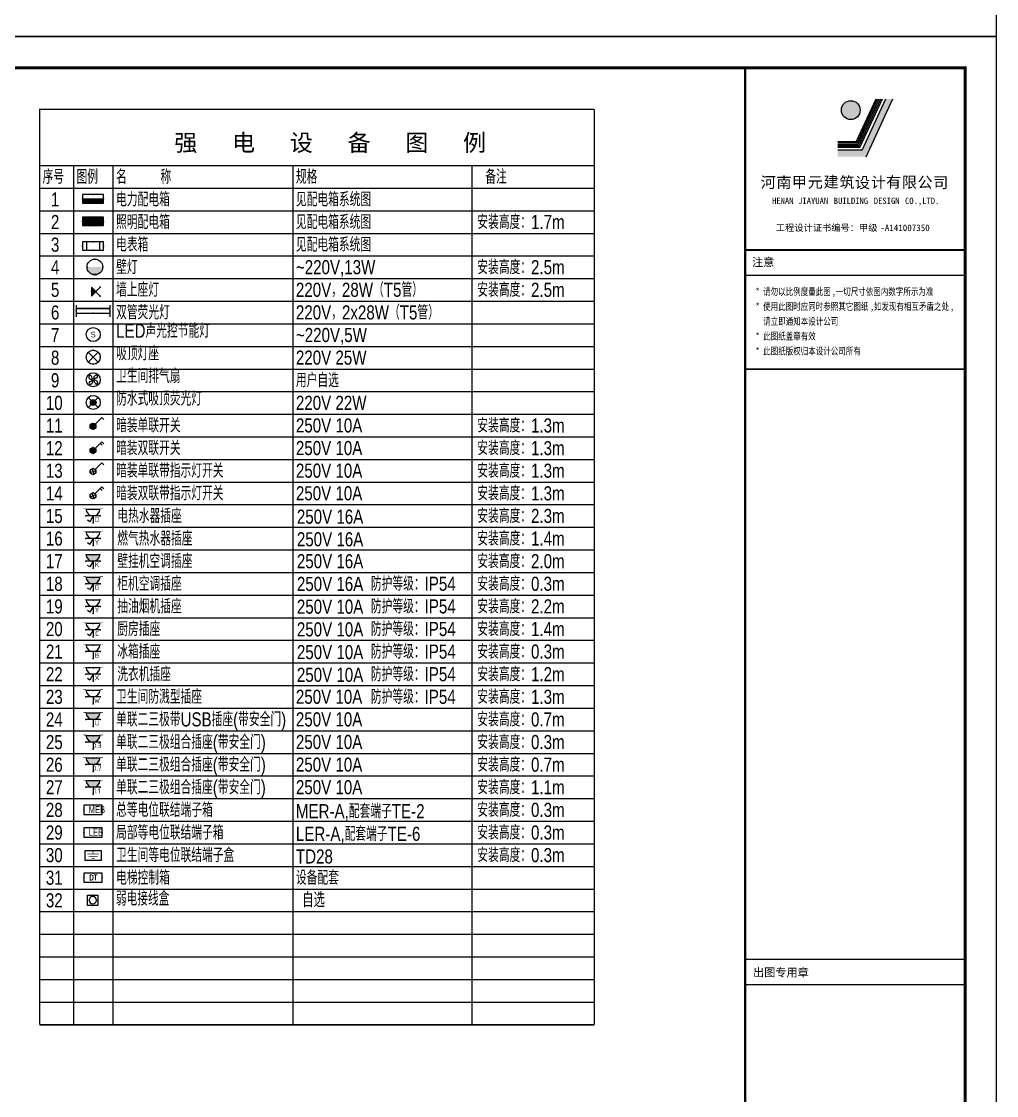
# Model space of a CAD drawing. Extents: x -993182 to -819982, y 169304 to 600104.
# Drawn here: x -940127 to -909082, y 506977 to 541179 of the extents above; entities that cross this region are included whole.
import ezdxf
from ezdxf.enums import TextEntityAlignment as Align

# ---------------------------------------------------------------- set-up
doc = ezdxf.new("R2010")
doc.units = 0
doc.header["$LTSCALE"] = 1000
doc.header["$MEASUREMENT"] = 0
for name, color, linetype in [('EQUIP-动力', 3, 'Continuous'), ('EQUIP-插座', 3, 'Continuous'), ('EQUIP-消防', 3, 'Continuous'), ('EQUIP-照明', 3, 'Continuous'), ('EQUIP-箱柜', 3, 'Continuous'), ('PUB_TITLE', 146, 'Continuous'), ('SIG_TEXT', 7, 'Continuous'), ('TEL_TEXT', 7, 'Continuous')]:
    doc.layers.add(name, color=color, linetype=linetype)
doc.styles.add('300', font='', dxfattribs={"width": 0.75, "height": 300})
doc.styles.add('_TCH_LABEL', font='COMPLEX', dxfattribs={"bigfont": 'GBCBIG'})
doc.styles.add('_TEL_ATTDEF', font='GBENOR', dxfattribs={"width": 0.8, "height": 3, "bigfont": 'GBCBIG'})
doc.styles.add('_TEL_DIM', font='ICED', dxfattribs={"width": 0.8, "height": 3.5, "bigfont": 'BZHZ'})
doc.styles.get("Standard").update_dxf_attribs({"font": 'gbenor.shx', "bigfont": 'gbcbig.shx'})
doc.styles.add('THT', font='simhei.ttf')
doc.styles.add('电-ele', font='ICED.shx', dxfattribs={"width": 0.8, "bigfont": 'BZHZ.shx'})
doc.styles.add('黑体', font='simhei.ttf', dxfattribs={"width": 0.8})
doc.styles.get('300').set_extended_font_data('SimSun')

# ---------------------------------------------------------------- blocks, each defined once
blk = doc.blocks.new('$equip$00001206')
for p, q in [((0.147, 0.356), (0.625, 0.833)), ((0.625, 0.833), (0.766, 0.692)), ((0.512, 0.72), (0.653, 0.579))]:
    blk.add_line(p, q)
blk.add_circle((0, 0.208), 0.208)
for points in [[(-0.18, 0.312), (0.18, 0.312), (-0.208, 0.208), (0.208, 0.208)], [(-0.18, 0.104), (0.18, 0.104), (-0.208, 0.208), (0.208, 0.208)], [(-0.104, 0.389), (0.104, 0.389), (-0.18, 0.312), (0.18, 0.312)], [(-0.104, 0.028), (0.104, 0.028), (-0.18, 0.104), (0.18, 0.104)], [(0, 0.417), (0, 0.417), (-0.104, 0.389), (0.104, 0.389)], [(0, 0), (0, 0), (-0.104, 0.028), (0.104, 0.028)]]:
    blk.add_solid(points)
at = {"layer": 'EQUIP-照明'}
for p in [(-0.208, 0.208), (0, 0.417), (0, 0), (0.208, 0.208)]:
    blk.add_point(p, dxfattribs=at)
at = {"layer": 'EQUIP-照明', "flags": 9}
blk.add_attdef('A', (0, 0), '', height=0.00002, dxfattribs=at)
blk = doc.blocks.new('$equip$00001205')
for p, q in [((0.147, 0.356), (0.625, 0.833)), ((0.625, 0.833), (0.766, 0.692))]:
    blk.add_line(p, q)
blk.add_circle((0, 0.208), 0.208)
for p in [(-0.208, 0.208), (0, 0.417), (0, 0), (0.208, 0.208)]:
    blk.add_point(p)
for points in [[(-0.18, 0.312), (0.18, 0.312), (-0.208, 0.208), (0.208, 0.208)], [(-0.18, 0.104), (0.18, 0.104), (-0.208, 0.208), (0.208, 0.208)], [(-0.104, 0.389), (0.104, 0.389), (-0.18, 0.312), (0.18, 0.312)], [(-0.104, 0.028), (0.104, 0.028), (-0.18, 0.104), (0.18, 0.104)], [(0, 0.417), (0, 0.417), (-0.104, 0.389), (0.104, 0.389)], [(0, 0), (0, 0), (-0.104, 0.028), (0.104, 0.028)]]:
    blk.add_solid(points)
at = {"flags": 9}
blk.add_attdef('A', (0, 0), '', height=0.00002, dxfattribs=at)
blk = doc.blocks.new('$equip$00001160')
for p, q in [((-1.2, 0.417), (-1.2, -0.417)), ((-1.2, 0.167), (1.2, 0.167)), ((1.2, 0.417), (1.2, -0.417)), ((-1.2, -0.167), (1.2, -0.167))]:
    blk.add_line(p, q)
at = {"const_width": 0.1}
for points in [[(-1.2, 0.167), (1.2, 0.167)], [(-1.2, -0.167), (1.2, -0.167)]]:
    blk.add_lwpolyline(points, dxfattribs=at)
at = {"layer": 'EQUIP-照明'}
for p in [(-1.2, 0), (0, 0.167), (1.2, 0), (0, -0.167)]:
    blk.add_point(p, dxfattribs=at)
at = {"layer": 'EQUIP-照明', "flags": 9}
blk.add_attdef('A', (0, 0), '', height=0.00002, dxfattribs=at)
blk = doc.blocks.new('*X61')
at = {"color": 0}
for p, q in [((-250, 33), (-183, 100)), ((-250, 68), (-218, 100)), ((-247, 0), (-147, 100)), ((-212, 0), (-112, 100)), ((-177, 0), (-77, 100)), ((-141, 0), (-41, 100)), ((-106, 0), (-6, 100)), ((-71, 0), (29, 100)), ((-35, 0), (65, 100)), ((0, 0), (100, 100)), ((35, 0), (135, 100)), ((71, 0), (171, 100)), ((106, 0), (206, 100)), ((141, 0), (241, 100)), ((177, 0), (250, 73)), ((212, 0), (250, 38)), ((247, 0), (250, 3))]:
    blk.add_line(p, q, dxfattribs=at)
blk = doc.blocks.new('$equip$00001414')
for p, q in [((0.75, 0.6), (-0.75, 0.6)), ((-0.75, 0.6), (-0.75, 0)), ((-0.75, 0.3), (0.75, 0.3)), ((-0.75, 0), (0.75, 0)), ((0.75, 0), (0.75, 0.6))]:
    blk.add_line(p, q)
at = {"const_width": 0.3}
blk.add_lwpolyline([(-0.75, 0.15), (0.75, 0.15)], dxfattribs=at)
for p in [(-0.75, 0.3), (0, 0.6), (0, 0), (0.75, 0.3)]:
    blk.add_point(p)
at = {"xscale": 0.00300000000061118, "yscale": 0.00300000000061118, "zscale": 0.00300000000061118}
blk.add_blockref('*X61', (0, 0), dxfattribs=at)
at = {"style": '_TCH_LABEL', "flags": 9}
blk.add_attdef('A', (0, 0), '', height=0.00002, dxfattribs=at)
blk = doc.blocks.new('*X46')
at = {"color": 0}
for p, q in [((-250, 33), (-83, 200)), ((-250, 68), (-118, 200)), ((-250, 104), (-154, 200)), ((-250, 139), (-189, 200)), ((-250, 174), (-224, 200)), ((-247, 0), (-47, 200)), ((-212, 0), (-12, 200)), ((-177, 0), (23, 200)), ((-141, 0), (59, 200)), ((-106, 0), (94, 200)), ((-71, 0), (129, 200)), ((-35, 0), (165, 200)), ((0, 0), (200, 200)), ((35, 0), (235, 200)), ((71, 0), (250, 179)), ((106, 0), (250, 144)), ((141, 0), (250, 109)), ((177, 0), (250, 73)), ((212, 0), (250, 38)), ((247, 0), (250, 3))]:
    blk.add_line(p, q, dxfattribs=at)
blk = doc.blocks.new('$equip$00001421')
for p, q in [((0.75, 0.6), (-0.75, 0.6)), ((-0.75, 0.6), (-0.75, 0)), ((-0.75, 0), (0.75, 0)), ((0.75, 0), (0.75, 0.6))]:
    blk.add_line(p, q)
at = {"const_width": 0.6}
blk.add_lwpolyline([(-0.75, 0.3), (0.75, 0.3)], dxfattribs=at)
for p in [(-0.75, 0.3), (0, 0.6), (0, 0), (0.75, 0.3)]:
    blk.add_point(p)
at = {"xscale": 0.00300000000061118, "yscale": 0.00300000000061118, "zscale": 0.00300000000061118}
blk.add_blockref('*X46', (0, 0), dxfattribs=at)
at = {"style": '_TCH_LABEL', "flags": 9}
blk.add_attdef('A', (0, 0), '', height=0.00002, dxfattribs=at)
blk = doc.blocks.new('$equip$00001652')
for p, q in [((0.65, 0), (-0.65, 0)), ((-0.65, 0), (-0.65, -0.65)), ((0.65, -0.65), (0.65, 0)), ((-0.65, -0.65), (0.65, -0.65))]:
    blk.add_line(p, q)
for p in [(0, 0), (-0.65, -0.325), (0, -0.65), (0.65, -0.325)]:
    blk.add_point(p)
at = {"flags": 9}
blk.add_attdef('A', (0, 0), '', height=0.00002, dxfattribs=at)
blk.add_attdef('B', text='', height=0.4, dxfattribs=at).set_placement((1.034, -0.35), align=Align.MIDDLE_CENTER)
blk = doc.blocks.new('$equip_U$00000400(hp-HP)')
for p, q in [((-0.556, -0.716), (-0.556, 0)), ((-0.556, 0), (0.556, 0)), ((0.556, 0), (0.556, -0.716)), ((0.556, -0.716), (-0.556, -0.716))]:
    blk.add_line(p, q)
at = {"const_width": 0.0444}
for points in [[(0, 0), (0, -0.241)], [(-0.417, -0.241), (0.417, -0.241)], [(-0.313, -0.405), (0.312, -0.405)], [(-0.104, -0.569), (0.104, -0.569)]]:
    blk.add_lwpolyline(points, dxfattribs=at)
at = {"color": 7, "style": '_TEL_DIM', "flags": 1}
blk.add_attdef('A', text='', height=0.0000222, dxfattribs=at).set_placement((0, 0), align=Align.MIDDLE_CENTER)
blk = doc.blocks.new('$equip_U$00000457(hp-HP)')
at = {"linetype": 'ByBlock'}
for p, q in [((-0.65, 0), (-0.65, -0.65)), ((0.65, 0), (-0.65, 0)), ((0.65, -0.65), (0.65, 0)), ((-0.65, -0.65), (0.65, -0.65))]:
    blk.add_line(p, q, dxfattribs=at)
for p in [(0, 0), (-0.65, -0.325), (0, -0.65), (0.65, -0.325)]:
    blk.add_point(p)
at = {"flags": 1}
blk.add_attdef('A', text='', height=0.00002, dxfattribs=at).set_placement((0, 0), align=Align.MIDDLE_CENTER)
at = {"color": 7, "style": '_TCH_LABEL'}
blk.add_attdef('$TEXT$', text='', height=0.36, dxfattribs=at).set_placement((0.006, -0.307), align=Align.MIDDLE_CENTER)
at = {"width": 0.8, "flags": 9}
blk.add_attdef('B', text='', height=0.3, dxfattribs=at).set_placement((0.821, -0.5), align=Align.MIDDLE_LEFT)
blk = doc.blocks.new('$equip$00001838')
blk.add_circle((0, 0), 0.5)
at = {"color": 7, "style": '_TEL_DIM'}
blk.add_attdef('$TEXT$', text='', height=0.4, dxfattribs=at).set_placement((0, 0), align=Align.MIDDLE_CENTER)
at = {"color": 7, "style": '_TEL_DIM', "flags": 1}
blk.add_attdef('A', text='', height=0.00002, dxfattribs=at).set_placement((0, 0), align=Align.MIDDLE_CENTER)
blk = doc.blocks.new('$equip_U$00000524(hp-HP)')
for radius in [0.5, 0.0724]:
    blk.add_circle((0, 0), radius)
for centre, radius, start, end in [((-0.17, 0.193), 0.15, 141.26228, 200.35033), ((-0.094, 0.288), 0.261, 214.18501, 275.94848), ((-0.228, 0.207), 0.0986, 15.50384, 126.30407), ((0.157, 0.296), 0.297, 192.18291, 230.83023), ((0.288, 0.094), 0.261, 124.18501, 185.94848), ((0.296, -0.157), 0.297, 102.18291, 140.83023), ((0.193, 0.17), 0.15, 51.26228, 110.35033), ((0.207, 0.228), 0.0986, 285.50384, 36.30407), ((-0.207, -0.228), 0.0986, 105.50384, 216.30407), ((-0.193, -0.17), 0.15, 231.26228, 290.35033), ((-0.296, 0.157), 0.297, 282.18291, 320.83023), ((-0.288, -0.094), 0.261, 304.18501, 5.94848), ((-0.157, -0.296), 0.297, 12.18291, 50.83023), ((0.094, -0.288), 0.261, 34.18501, 95.94848), ((0.228, -0.207), 0.0986, 195.50384, 306.30407), ((0.17, -0.193), 0.15, 321.26228, 20.35033)]:
    blk.add_arc(centre, radius, start, end)
at = {"flags": 9}
blk.add_attdef('A', (0, 0), '', height=0.00002, dxfattribs=at)
blk = doc.blocks.new('$equip$00002539')
for p, q in [((-0.354, 0.354), (0.354, -0.354)), ((0.354, 0.354), (-0.354, -0.354))]:
    blk.add_line(p, q)
at = {"const_width": 0.04}
blk.add_lwpolyline([(-0.5, 0, 1), (0.5, 0, 1), (-0.5, 0, 0.911406)], format="xyb", dxfattribs=at)
blk.add_circle((0, 0), 0.5)
for p in [(-0.5, 0), (0, 0.5), (0.5, 0), (0, -0.5)]:
    blk.add_point(p)
at = {"color": 7, "style": '_TEL_DIM', "flags": 1}
blk.add_attdef('A', text='', height=0.00002, dxfattribs=at).set_placement((0, 0), align=Align.MIDDLE_CENTER)
blk = doc.blocks.new('$equip$00001428')
for p, q in [((0.75, 0.6), (-0.75, 0.6)), ((-0.75, 0.6), (-0.75, 0)), ((-0.75, 0), (0.75, 0)), ((-0.469, 0.6), (-0.469, 0)), ((0.469, 0.6), (0.469, 0)), ((0.75, 0), (0.75, 0.6))]:
    blk.add_line(p, q)
for p in [(-0.75, 0.3), (0, 0.6), (0, 0), (0.75, 0.3)]:
    blk.add_point(p)
at = {"style": '_TCH_LABEL', "flags": 9}
blk.add_attdef('A', (0, 0), '', height=0.00002, dxfattribs=at)
blk = doc.blocks.new('$equip$00002870')
for p, q in [((0.147, 0.356), (0.625, 0.833)), ((0.625, 0.833), (0.766, 0.692)), ((-0.194, 0.132), (0.194, 0.285)), ((-0.076, 0.402), (0.076, 0.014))]:
    blk.add_line(p, q)
blk.add_circle((0, 0.208), 0.208)
for p in [(-0.208, 0.208), (0, 0.417), (0, 0), (0.208, 0.208)]:
    blk.add_point(p)
at = {"flags": 9}
blk.add_attdef('A', (0, 0), '', height=0.00002, dxfattribs=at)
blk = doc.blocks.new('$equip$00002871')
for p, q in [((0.147, 0.356), (0.625, 0.833)), ((0.625, 0.833), (0.766, 0.692)), ((-0.194, 0.132), (0.194, 0.285)), ((-0.076, 0.402), (0.076, 0.014)), ((0.512, 0.72), (0.653, 0.579))]:
    blk.add_line(p, q)
blk.add_circle((0, 0.208), 0.208)
for p in [(-0.208, 0.208), (0, 0.417), (0, 0), (0.208, 0.208)]:
    blk.add_point(p)
at = {"flags": 9}
blk.add_attdef('A', (0, 0), '', height=0.00002, dxfattribs=at)
blk = doc.blocks.new('$equip$00002829')
at = {"const_width": 0.04}
blk.add_lwpolyline([(0.5, -0.005, -1.005334), (-0.5, 0, -0.989417), (0.5, 0, 0.846101)], format="xyb", dxfattribs=at)
blk.add_circle((0, 0), 0.5)
for p in [(0, 0.495), (0.5, 0), (-0.5, -0.005), (0, -0.505)]:
    blk.add_point(p)
for points in [[(0.433, -0.25), (-0.433, -0.25), (0.5, 0), (-0.5, 0)], [(0.25, -0.433), (-0.25, -0.433), (0.433, -0.25), (-0.433, -0.25)], [(0, -0.5), (0, -0.5), (0.25, -0.433), (-0.25, -0.433)]]:
    blk.add_solid(points)
at = {"color": 7, "style": '_TEL_DIM', "flags": 1}
for tag in ['A', 'REMARK']:
    blk.add_attdef(tag, text='', height=0.00002, dxfattribs=at).set_placement((0, 0), align=Align.MIDDLE_CENTER)
blk = doc.blocks.new('$equip$00001154')
for p, q in [((0, 0.283), (0, -0.283)), ((0, 0.283), (0.566, -0.283)), ((0.566, 0.283), (0, -0.283))]:
    blk.add_line(p, q)
for p in [(0, 0.004), (0.283, 0), (0.566, 0.283), (0.566, -0.283)]:
    blk.add_point(p)
blk.add_solid([(0, -0.283), (0.283, 0), (0, 0.283)])
at = {"layer": 'TEL_TEXT', "style": '_TEL_DIM', "flags": 1}
blk.add_attdef('A', text='', height=0.00002, dxfattribs=at).set_placement((0, 0), align=Align.MIDDLE_CENTER)
blk = doc.blocks.new('$equip$00001149')
for p, q in [((-0.354, 0.354), (0.354, -0.354)), ((0.354, 0.354), (-0.354, -0.354))]:
    blk.add_line(p, q)
for radius in [0.5, 0.2]:
    blk.add_circle((0, 0), radius)
for points in [[(-0.173, 0.1), (0.173, 0.1), (-0.2, 0), (0.2, 0)], [(-0.173, -0.1), (0.173, -0.1), (-0.2, 0), (0.2, 0)], [(-0.1, 0.173), (0.1, 0.173), (-0.173, 0.1), (0.173, 0.1)], [(0, 0.2), (0, 0.2), (-0.1, 0.173), (0.1, 0.173)], [(-0.1, -0.173), (0.1, -0.173), (-0.173, -0.1), (0.173, -0.1)], [(0, -0.2), (0, -0.2), (-0.1, -0.173), (0.1, -0.173)]]:
    blk.add_solid(points)
at = {"flags": 9}
blk.add_attdef('A', (0, 0), '', height=0.00002, dxfattribs=at)
blk = doc.blocks.new('$equip$00001358')
for p, q in [((-0.83, 0.83), (-0.83, -0.83)), ((0.83, 0.83), (-0.83, 0.83)), ((0.83, -0.83), (0.83, 0.83)), ((-0.83, -0.83), (0.83, -0.83))]:
    blk.add_line(p, q)
at = {"const_width": 0.02}
blk.add_lwpolyline([(-0.08, 0, 1), (0.08, 0, 1)], format="xyb", close=True, dxfattribs=at)
blk.add_circle((0, 0), 0.583)
for p in [(-0.83, 0), (0, 0.83), (0.83, 0), (0, -0.83)]:
    blk.add_point(p)
at = {"flags": 9}
blk.add_attdef('A', (0, 0), '', height=0.00002, dxfattribs=at)
blk = doc.blocks.new('$equip$00003146')
for p, q in [((0.497, 0.95), (-0.498, 0.95)), ((0.5, 0.5), (-0.5, 0.5)), ((-0.23, 0.084), (-0.397, 0.193)), ((0, 0.5), (-0.23, 0.084)), ((0, 0.5), (0, 0))]:
    blk.add_line(p, q)
at = {"const_width": 0.04}
for points in [[(-0.5, 1), (-0.7, 1)], [(0.5, 1), (0.7, 1)]]:
    blk.add_lwpolyline(points, dxfattribs=at)
blk.add_arc((0, 1), 0.5, 180, 0)
for p in [(0, 0.95), (-0.5, 0.5), (0, 0), (0.5, 0.5)]:
    blk.add_point(p)
at = {"color": 7, "style": '_TCH_LABEL'}
blk.add_attdef('$TEXT$', text='', height=0.36, dxfattribs=at).set_placement((0.284, 0.247), align=Align.MIDDLE_CENTER)
at = {"color": 7, "style": '_TCH_LABEL', "flags": 1}
blk.add_attdef('A', text='', height=0.000025, dxfattribs=at).set_placement((0, 0), align=Align.MIDDLE_CENTER)
blk = doc.blocks.new('$equip$00003134')
h = blk.add_hatch(color=256)
h.dxf.hatch_style = 1
h.paths.add_polyline_path([(-0.498, 0.95, 0.904534), (0.497, 0.95)])
for p, q in [((0.497, 0.95), (-0.498, 0.95)), ((0.5, 0.5), (-0.5, 0.5)), ((0, 0.5), (0, 0))]:
    blk.add_line(p, q)
at = {"const_width": 0.04}
for points in [[(-0.5, 1), (-0.7, 1)], [(0.5, 1), (0.7, 1)]]:
    blk.add_lwpolyline(points, dxfattribs=at)
blk.add_arc((0, 1), 0.5, 180, 0)
for p in [(0, 0.95), (-0.5, 0.5), (0, 0), (0.5, 0.5)]:
    blk.add_point(p)
at = {"color": 7, "style": '_TCH_LABEL'}
blk.add_attdef('$TEXT$', text='', height=0.36, dxfattribs=at).set_placement((0.284, 0.247), align=Align.MIDDLE_CENTER)
at = {"color": 7, "style": '_TCH_LABEL', "flags": 1}
blk.add_attdef('A', text='', height=0.000025, dxfattribs=at).set_placement((0, 0), align=Align.MIDDLE_CENTER)
blk = doc.blocks.new('A$C61A6557E')
at = {"layer": 'PUB_TITLE'}
blk.add_hatch(color=256, dxfattribs=at).paths.add_polyline_path([(4727, 56407), (4502, 56407), (3742, 54772), (2969, 54772), (2969, 54568), (3872, 54568)])
h = blk.add_hatch(color=256, dxfattribs=at)
edge = h.paths.add_edge_path()
edge.add_ellipse((3384, 56052), major_axis=(-212, 212), ratio=1, start_angle=0, end_angle=360)
for p, q in [((3554, 55043), (4189, 56407)), ((3583, 54997), (4239, 56407)), ((3612, 54951), (4290, 56407)), ((3641, 54905), (4341, 56407)), ((3671, 54859), (4391, 56407)), ((3742, 54772), (4502, 56407)), ((3872, 54568), (4727, 56407)), ((3554, 55043), (2969, 55043)), ((3583, 54997), (2969, 54997)), ((3612, 54951), (2969, 54951)), ((3641, 54905), (2969, 54905)), ((3671, 54859), (2969, 54859)), ((3742, 54772), (2969, 54772)), ((41, 51600), (7025, 51600)), ((7052, 51600), (41, 51600)), ((41, 51600), (7052, 51600)), ((57, 51600), (7068, 51600)), ((41, 50800), (7052, 50800)), ((41, 50800), (7052, 50800)), ((25, 47800), (7025, 47800)), ((7025, 29000), (14, 29000)), ((7025, 28200), (14, 28200))]:
    blk.add_line(p, q, dxfattribs=at)
at = {"layer": 'PUB_TITLE', "const_width": 75}
blk.add_lwpolyline([(25, 0), (7025, 0), (7025, 57400), (25, 57400)], close=True, dxfattribs=at)
at = {"layer": 'PUB_TITLE'}
for points, const_width in [([(25, 0), (25, 57400)], 75), ([(25, 57400), (25, 50733)], 60), ([(25, 0), (25, 57400)], 40), ([(7052, 51600), (41, 51600)], 60), ([(25, 50733), (25, 0)], 60), ([(41, 47800), (7052, 47800)], 56.5), ([(41, 47800), (7052, 47800)], 56.5)]:
    blk.add_lwpolyline(points, dxfattribs=dict(at, const_width=const_width))
blk.add_lwpolyline([(25, 57400), (7025, 57400), (7025, 51600), (25, 51600)], close=True, dxfattribs=at)
blk.add_ellipse((3384, 56052), major_axis=(-212, 212), ratio=1, start_param=3.926991, end_param=10.210176, dxfattribs=at)
at = {"layer": 'PUB_TITLE', "style": 'THT'}
for s, height, p in [('河', 352, (515, 53577)), ('南', 352, (1017, 53574)), ('甲', 352, (1511, 53582)), ('元', 352, (2014, 53580)), ('建', 352, (2518, 53590)), ('筑', 352, (3026, 53580)), ('设', 352, (3515, 53570)), ('计', 352, (4024, 53575)), ('有', 352, (4511, 53585)), ('限', 352, (5012, 53581)), ('公', 352, (5509, 53576)), ('司', 352, (6006, 53569)), ('HENAN', 201.1, (878, 53062)), ('JIAYUAN', 201.1, (1708, 53062)), ('BUILDING', 201.1, (2842, 53062)), ('DESIGN', 201.1, (4118, 53062)), ('CO.,LTD.', 201.1, (5111, 53062)), ('工程设计证书编号：甲级', 210.3, (998, 52199)), ('-A141007350', 210.3, (4325, 52199)), ('注意', 260, (241, 51078))]:
    blk.add_text(s, height=height, dxfattribs=at).set_placement(p)
at = {"layer": 'PUB_TITLE', "style": '300', "width": 0.75}
for s, height, p in [('*', 228, (352, 50158)), ('请勿以比例度量此图', 227.8, (595, 50158)), ('一切尺寸依图内数字所示为准', 227.85, (2904, 50158)), ('使用此图时应同时参照其它图纸', 227.85, (595, 49685)), (',', 228, (2782, 50158)), ('如发现有相互矛盾之处', 227.8, (4119, 49685)), ('*', 228, (352, 49685)), (',', 228, (3998, 49685)), (',', 228, (6549, 49685)), ('请立即通知本设计公司', 227.8, (595, 49212)), ('*', 228, (352, 48739)), ('此图纸盖章有效', 227.8, (595, 48739)), ('*', 228, (352, 48266)), ('此图纸版权归本设计公司所有', 227.85, (595, 48266))]:
    blk.add_text(s, height=height, dxfattribs=at).set_placement(p)
at = {"layer": 'PUB_TITLE', "style": 'THT'}
blk.add_text('出图专用章', height=260, dxfattribs=at).set_placement((1160, 28600), align=Align.MIDDLE)
blk = doc.blocks.new('$equip$00003157')
h = blk.add_hatch(color=256)
h.dxf.hatch_style = 1
h.paths.add_polyline_path([(-0.498, 0.95, 0.904534), (0.497, 0.95)])
for p, q in [((0.497, 0.95), (-0.498, 0.95)), ((0.5, 0.5), (-0.5, 0.5)), ((-0.23, 0.084), (-0.397, 0.193)), ((0, 0.5), (-0.23, 0.084)), ((0, 0.5), (0, 0))]:
    blk.add_line(p, q)
at = {"const_width": 0.04}
for points in [[(-0.5, 1), (-0.7, 1)], [(0.5, 1), (0.7, 1)]]:
    blk.add_lwpolyline(points, dxfattribs=at)
blk.add_arc((0, 1), 0.5, 180, 0)
for p in [(0, 0.95), (-0.5, 0.5), (0, 0), (0.5, 0.5)]:
    blk.add_point(p)
at = {"color": 7, "style": '_TCH_LABEL'}
blk.add_attdef('$TEXT$', text='', height=0.36, dxfattribs=at).set_placement((0.284, 0.247), align=Align.MIDDLE_CENTER)
at = {"color": 7, "style": '_TCH_LABEL', "flags": 1}
blk.add_attdef('A', text='', height=0.000025, dxfattribs=at).set_placement((0, 0), align=Align.MIDDLE_CENTER)
blk = doc.blocks.new('$equip$00003156')
h = blk.add_hatch(color=256)
h.dxf.hatch_style = 1
h.paths.add_polyline_path([(-0.498, 0.95, 0.904534), (0.497, 0.95)])
for p, q in [((0.497, 0.95), (-0.498, 0.95)), ((0.5, 0.5), (-0.5, 0.5)), ((-0.23, 0.084), (-0.397, 0.193)), ((0, 0.5), (-0.23, 0.084)), ((0, 0.5), (0, 0))]:
    blk.add_line(p, q)
blk.add_arc((0, 1), 0.5, 180, 0)
for p in [(0, 0.95), (-0.5, 0.5), (0, 0), (0.5, 0.5)]:
    blk.add_point(p)
at = {"color": 7, "style": '_TCH_LABEL'}
blk.add_attdef('$TEXT$', text='', height=0.36, dxfattribs=at).set_placement((0.284, 0.247), align=Align.MIDDLE_CENTER)
at = {"color": 7, "style": '_TCH_LABEL', "flags": 1}
blk.add_attdef('A', text='', height=0.000025, dxfattribs=at).set_placement((0, 0), align=Align.MIDDLE_CENTER)
blk = doc.blocks.new('$equip$00003145')
for p, q in [((0.497, 0.95), (-0.498, 0.95)), ((0.5, 0.5), (-0.5, 0.5)), ((-0.23, 0.084), (-0.397, 0.193)), ((0, 0.5), (-0.23, 0.084)), ((0, 0.5), (0, 0))]:
    blk.add_line(p, q)
blk.add_arc((0, 1), 0.5, 180, 0)
for p in [(0, 0.95), (-0.5, 0.5), (0, 0), (0.5, 0.5)]:
    blk.add_point(p)
at = {"color": 7, "style": '_TCH_LABEL'}
blk.add_attdef('$TEXT$', text='', height=0.36, dxfattribs=at).set_placement((0.284, 0.247), align=Align.MIDDLE_CENTER)
at = {"color": 7, "style": '_TCH_LABEL', "flags": 1}
blk.add_attdef('A', text='', height=0.000025, dxfattribs=at).set_placement((0, 0), align=Align.MIDDLE_CENTER)
blk = doc.blocks.new('$equip$00003142')
for p, q in [((0.497, 0.95), (-0.498, 0.95)), ((0.5, 0.5), (-0.5, 0.5)), ((0, 0.5), (0, 0))]:
    blk.add_line(p, q)
at = {"const_width": 0.04}
for points in [[(-0.5, 1), (-0.7, 1)], [(0.5, 1), (0.7, 1)]]:
    blk.add_lwpolyline(points, dxfattribs=at)
blk.add_arc((0, 1), 0.5, 180, 0)
for p in [(0, 0.95), (-0.5, 0.5), (0, 0), (0.5, 0.5)]:
    blk.add_point(p)
at = {"color": 7, "style": '_TCH_LABEL'}
blk.add_attdef('$TEXT$', text='', height=0.36, dxfattribs=at).set_placement((0.284, 0.247), align=Align.MIDDLE_CENTER)
at = {"color": 7, "style": '_TCH_LABEL', "flags": 1}
blk.add_attdef('A', text='', height=0.000025, dxfattribs=at).set_placement((0, 0), align=Align.MIDDLE_CENTER)
blk = doc.blocks.new('$equip$00003163')
for p, q in [((0.497, 0.95), (-0.498, 0.95)), ((0.5, 0.5), (-0.5, 0.5)), ((-0.23, 0.084), (-0.397, 0.193)), ((0, 0.5), (-0.23, 0.084)), ((0, 0.5), (0, 0))]:
    blk.add_line(p, q)
at = {"const_width": 0.04}
for points in [[(-0.5, 1), (-0.7, 1)], [(0.5, 1), (0.7, 1)]]:
    blk.add_lwpolyline(points, dxfattribs=at)
blk.add_arc((0, 1), 0.5, 180, 0)
for p in [(0, 0.95), (-0.5, 0.5), (0, 0), (0.5, 0.5)]:
    blk.add_point(p)
at = {"color": 7, "style": '_TCH_LABEL'}
blk.add_attdef('$TEXT$', text='', height=0.36, dxfattribs=at).set_placement((0.284, 0.247), align=Align.MIDDLE_CENTER)
at = {"color": 7, "style": '_TCH_LABEL', "flags": 1}
blk.add_attdef('A', text='', height=0.000025, dxfattribs=at).set_placement((0, 0), align=Align.MIDDLE_CENTER)
blk = doc.blocks.new('$equip$00003162')
for p, q in [((0.497, 0.95), (-0.498, 0.95)), ((0.5, 0.5), (-0.5, 0.5)), ((0, 0.5), (0, 0))]:
    blk.add_line(p, q)
at = {"const_width": 0.04}
for points in [[(-0.5, 1), (-0.7, 1)], [(0.5, 1), (0.7, 1)]]:
    blk.add_lwpolyline(points, dxfattribs=at)
blk.add_arc((0, 1), 0.5, 180, 0)
for p in [(0, 0.95), (-0.5, 0.5), (0, 0), (0.5, 0.5)]:
    blk.add_point(p)
at = {"color": 7, "style": '_TCH_LABEL'}
blk.add_attdef('$TEXT$', text='', height=0.36, dxfattribs=at).set_placement((0.284, 0.247), align=Align.MIDDLE_CENTER)
at = {"color": 7, "style": '_TCH_LABEL', "flags": 1}
blk.add_attdef('A', text='', height=0.000025, dxfattribs=at).set_placement((0, 0), align=Align.MIDDLE_CENTER)

msp = doc.modelspace()

# ---------------------------------------------------------------- linework, layer by layer
at = {"const_width": 44.8}
for points in [[(-939544, 509232), (-939544, 538383), (-921890, 538383)], [(-921890, 509232), (-921890, 538383)], [(-939544, 509232), (-921890, 509232)]]:
    msp.add_lwpolyline(points, dxfattribs=at)
at = {"layer": 'PUB_TITLE'}
for points in [[(-909082, 540704), (-909082, 600104), (-993182, 600104), (-993182, 540704)], [(-909082, 481304), (-909082, 540704), (-993182, 540704), (-993182, 481304)]]:
    msp.add_lwpolyline(points, close=True, dxfattribs=at)
at = {"layer": 'PUB_TITLE', "const_width": 100}
msp.add_lwpolyline([(-910082, 482304), (-910082, 539704), (-990682, 539704), (-990682, 482304)], close=True, dxfattribs=at)
at = {"layer": 'TEL_TEXT', "color": 7}
for p, q in [((-939544, 536592), (-921890, 536592)), ((-939544, 525072), (-939544, 536592)), ((-939544, 527952), (-921890, 527952)), ((-939544, 517872), (-921890, 517872))]:
    msp.add_line(p, q, dxfattribs=at)
for points in [[(-939544, 536592), (-921890, 536592)], [(-938464, 509232), (-938464, 536592)], [(-937204, 509232), (-937204, 536592)], [(-931479, 509232), (-931479, 536592)], [(-925779, 509232), (-925779, 536592)], [(-939544, 535872), (-921890, 535872)], [(-939544, 535152), (-921890, 535152)], [(-939544, 534432), (-921890, 534432)], [(-939544, 533712), (-921890, 533712)], [(-939544, 532992), (-921890, 532992)], [(-939544, 532272), (-921890, 532272)], [(-939544, 531552), (-921890, 531552)], [(-939544, 530832), (-921890, 530832)], [(-939544, 530112), (-921890, 530112)], [(-939544, 529392), (-921890, 529392)], [(-939544, 528672), (-921890, 528672)], [(-939544, 527952), (-921890, 527952)], [(-939544, 527232), (-921890, 527232)], [(-939544, 526512), (-921890, 526512)], [(-939544, 525792), (-921890, 525792)], [(-939544, 525072), (-921890, 525072)], [(-939544, 524352), (-921890, 524352)], [(-939544, 523632), (-921890, 523632)], [(-939544, 522912), (-921890, 522912)], [(-939544, 522912), (-921890, 522912)], [(-939544, 522192), (-921890, 522192)], [(-939544, 521472), (-921890, 521472)], [(-939544, 520752), (-921890, 520752)], [(-939544, 520032), (-921890, 520032)], [(-939544, 520032), (-921890, 520032)], [(-939544, 519312), (-921890, 519312)], [(-939544, 519312), (-921890, 519312)], [(-939544, 519312), (-921890, 519312)], [(-939544, 519312), (-921890, 519312)], [(-939544, 519312), (-921890, 519312)], [(-939544, 518592), (-921890, 518592)], [(-939544, 518592), (-921890, 518592)], [(-939544, 517872), (-921890, 517872)], [(-939544, 517872), (-921890, 517872)], [(-939544, 517152), (-921890, 517152)], [(-939544, 517152), (-921890, 517152)], [(-939544, 517152), (-921890, 517152)], [(-939544, 517152), (-921890, 517152)], [(-939544, 517152), (-921890, 517152)], [(-939544, 516432), (-921890, 516432)], [(-939544, 516432), (-921890, 516432)], [(-939544, 515712), (-921890, 515712)], [(-939544, 515712), (-921890, 515712)], [(-939544, 514992), (-921890, 514992)], [(-939544, 514992), (-921890, 514992)], [(-939544, 514272), (-921890, 514272)], [(-939544, 514272), (-921890, 514272)], [(-939544, 514272), (-921890, 514272)], [(-939544, 514272), (-921890, 514272)], [(-939544, 514272), (-921890, 514272)], [(-939544, 513552), (-921890, 513552)], [(-939544, 513552), (-921890, 513552)], [(-939544, 512832), (-921890, 512832)], [(-939544, 512832), (-921890, 512832)], [(-939544, 512832), (-921890, 512832)], [(-939544, 512112), (-921890, 512112)], [(-939544, 512112), (-921890, 512112)], [(-939544, 511392), (-921890, 511392)], [(-939544, 511392), (-921890, 511392)], [(-939544, 510672), (-921890, 510672)], [(-939544, 510672), (-921890, 510672)], [(-939544, 510672), (-921890, 510672)], [(-939544, 510672), (-921890, 510672)], [(-939544, 509952), (-921890, 509952)], [(-939544, 509232), (-921890, 509232)]]:
    msp.add_lwpolyline(points, dxfattribs=at)

# ---------------------------------------------------------------- block references
msp.add_blockref('A$C61A6557E', (-917107, 482304))
at = {"layer": 'EQUIP-动力', "xscale": -200, "yscale": 200, "zscale": 200}
msp.add_blockref('$equip$00001358', (-937858, 513195), dxfattribs=at)
at = {"layer": 'EQUIP-插座'}
ref = msp.add_blockref('$equip$00003146', (-937849, 525210), dxfattribs=dict(at, xscale=447.7611940300558, yscale=447.7611940300558, zscale=447.7611940300558))
ref.add_attrib('$TEXT$', 'D', dxfattribs={"layer": '0', "color": 7, "height": 161, "style": '_TEL_ATTDEF'}).set_placement((-937722, 525320), align=Align.MIDDLE_CENTER)
ref = msp.add_blockref('$equip$00003146', (-937849, 524490), dxfattribs=dict(at, xscale=447.7611940300558, yscale=447.7611940300558, zscale=447.7611940300558))
ref.add_attrib('$TEXT$', 'Y', dxfattribs={"layer": '0', "color": 7, "height": 161, "style": '_TEL_ATTDEF'}).set_placement((-937722, 524600), align=Align.MIDDLE_CENTER)
ref = msp.add_blockref('$equip$00003156', (-937849, 523770), dxfattribs=dict(at, xscale=447.7611940300558, yscale=447.7611940300558, zscale=447.7611940300558))
ref.add_attrib('$TEXT$', 'K', dxfattribs={"layer": '0', "color": 7, "height": 161, "style": '_TEL_ATTDEF'}).set_placement((-937722, 523880), align=Align.MIDDLE_CENTER)
ref = msp.add_blockref('$equip$00003157', (-937849, 523050), dxfattribs=dict(at, xscale=447.7611940300558, yscale=447.7611940300558, zscale=447.7611940300558))
ref.add_attrib('$TEXT$', 'G', dxfattribs={"layer": '0', "color": 7, "height": 161, "style": '_TEL_ATTDEF'}).set_placement((-937722, 523160), align=Align.MIDDLE_CENTER)
ref = msp.add_blockref('$equip$00003145', (-937849, 522330), dxfattribs=dict(at, xscale=447.7611940300558, yscale=447.7611940300558, zscale=447.7611940300558))
ref.add_attrib('$TEXT$', 'Y', dxfattribs={"layer": '0', "color": 7, "height": 161, "style": '_TEL_ATTDEF'}).set_placement((-937722, 522440), align=Align.MIDDLE_CENTER)
ref = msp.add_blockref('$equip$00003146', (-937849, 521581), dxfattribs=dict(at, xscale=448, yscale=448, zscale=448))
ref.add_attrib('$TEXT$', 'C', dxfattribs={"layer": '0', "color": 7, "height": 161, "style": '_TEL_ATTDEF'}).set_placement((-937722, 521691), align=Align.MIDDLE_CENTER)
ref = msp.add_blockref('$equip$00003142', (-937849, 520890), dxfattribs=dict(at, xscale=447.7611940300557, yscale=447.7611940300557, zscale=447.7611940300557))
ref.add_attrib('$TEXT$', 'B', dxfattribs={"layer": '0', "color": 7, "height": 161, "style": '_TEL_ATTDEF'}).set_placement((-937722, 521000), align=Align.MIDDLE_CENTER)
ref = msp.add_blockref('$equip$00003163', (-937849, 520170), dxfattribs=dict(at, xscale=447.7611940300557, yscale=447.7611940300557, zscale=447.7611940300557))
ref.add_attrib('$TEXT$', 'X', dxfattribs={"layer": '0', "color": 7, "height": 161, "style": '_TEL_ATTDEF'}).set_placement((-937722, 520280), align=Align.MIDDLE_CENTER)
ref = msp.add_blockref('$equip$00003162', (-937849, 519450), dxfattribs=dict(at, xscale=447.7611940300558, yscale=447.7611940300558, zscale=447.7611940300558))
ref.add_attrib('$TEXT$', 'W', dxfattribs={"layer": '0', "color": 7, "height": 161, "style": '_TEL_ATTDEF'}).set_placement((-937722, 519560), align=Align.MIDDLE_CENTER)
ref = msp.add_blockref('$equip$00003134', (-937849, 518730), dxfattribs=dict(at, xscale=447.7611940300558, yscale=447.7611940300558, zscale=447.7611940300558))
ref.add_attrib('$TEXT$', 'U', dxfattribs={"layer": '0', "color": 7, "height": 161, "style": '_TEL_ATTDEF'}).set_placement((-937722, 518840), align=Align.MIDDLE_CENTER)
ref = msp.add_blockref('$equip$00003134', (-937849, 518010), dxfattribs=dict(at, xscale=447.7611940300558, yscale=447.7611940300558, zscale=447.7611940300558))
ref.add_attrib('$TEXT$', '0.3', dxfattribs={"layer": '0', "color": 7, "height": 161.2, "style": '_TEL_ATTDEF'}).set_placement((-937722, 518120), align=Align.MIDDLE_CENTER)
ref = msp.add_blockref('$equip$00003134', (-937849, 517290), dxfattribs=dict(at, xscale=447.7611940300558, yscale=447.7611940300558, zscale=447.7611940300558))
ref.add_attrib('$TEXT$', '0.7', dxfattribs={"layer": '0', "color": 7, "height": 161.2, "style": '_TEL_ATTDEF'}).set_placement((-937722, 517400), align=Align.MIDDLE_CENTER)
ref = msp.add_blockref('$equip$00003134', (-937849, 516570), dxfattribs=dict(at, xscale=447.7611940300558, yscale=447.7611940300558, zscale=447.7611940300558))
ref.add_attrib('$TEXT$', '1.1', dxfattribs={"layer": '0', "color": 7, "height": 161.2, "style": '_TEL_ATTDEF'}).set_placement((-937722, 516680), align=Align.MIDDLE_CENTER)
at = {"layer": 'EQUIP-消防', "xscale": 450, "yscale": 450, "zscale": 450}
for p in [(-937845, 516218), (-937845, 515498)]:
    msp.add_blockref('$equip$00001652', p, dxfattribs=at)
msp.add_blockref('$equip_U$00000457(hp-HP)', (-937845, 514058), dxfattribs=at).add_auto_attribs({'$TEXT$': 'DT'})
at = {"layer": 'EQUIP-照明'}
for name, p, xscale, yscale, zscale in [('$equip$00002829', (-937789, 533360), 500, 500, 500), ('$equip$00001154', (-937902, 532573), 500, 500, 500), ('$equip$00001160', (-937849, 531963), 447.7611940300558, 447.7611940300558, 447.7611940300558), ('$equip$00002539', (-937842, 530488), 447.7611940300558, 447.7611940300558, 447.7611940300558), ('$equip_U$00000524(hp-HP)', (-937842, 529768), 447.7611940300558, 447.7611940300558, 447.7611940300558), ('$equip$00001149', (-937842, 529048), 447.7611940300558, 447.7611940300558, 447.7611940300558), ('$equip$00001205', (-937849, 528194), 447.7611940300558, 447.7611940300558, 447.7611940300558), ('$equip$00001206', (-937849, 527423), 447.7611940300558, 447.7611940300558, 447.7611940300558), ('$equip$00002870', (-937849, 526754), 447.7611940300558, 447.7611940300558, 447.7611940300558), ('$equip$00002871', (-937849, 525983), 447.7611940300558, 447.7611940300558, 447.7611940300558)]:
    msp.add_blockref(name, p, dxfattribs=dict(at, xscale=xscale, yscale=yscale, zscale=zscale))
at = {"layer": 'EQUIP-照明', "xscale": 447.7611940300558, "yscale": 447.7611940300558, "zscale": 447.7611940300558}
msp.add_blockref('$equip$00001838', (-937842, 531208), dxfattribs=at).add_auto_attribs({'$TEXT$': 'S'})
at = {"layer": 'EQUIP-箱柜'}
for name, p, xscale, yscale, zscale in [('$equip$00001414', (-937848, 535396), 447.7611940300558, 447.7611940300558, 447.7611940300558), ('$equip$00001421', (-937848, 534678), 447.7611940300558, 447.7611940300558, 447.7611940300558), ('$equip$00001428', (-937848, 533894), 448, 448, 448), ('$equip_U$00000400(hp-HP)', (-937845, 514778), 450, 450, 450)]:
    msp.add_blockref(name, p, dxfattribs=dict(at, xscale=xscale, yscale=yscale, zscale=zscale))

# ---------------------------------------------------------------- texts
at = {"style": '黑体'}
msp.add_text('强   电   设   备   图   例', height=540, dxfattribs=at).set_placement((-930298, 537050), align=Align.CENTER)
at = {"layer": 'SIG_TEXT', "color": 7, "style": '电-ele', "width": 0.8}
for s, height, p in [('安装高度：1.7m', 450, (-925613, 534568)), ('壁灯', 450, (-937114, 533130)), ('~220V,13W', 450, (-931389, 533130)), ('安装高度：2.5m', 450, (-925613, 533128)), ('墙上座灯', 450, (-937114, 532410)), ('220V，28W（T5管）', 450, (-931389, 532410)), ('安装高度：2.5m', 450, (-925613, 532408)), ('双管荧光灯', 450, (-937114, 531690)), ('220V，2x28W（T5管）', 450, (-931389, 531690)), ('~220V,5W', 450, (-931389, 530970)), ('220V 25W', 450, (-931389, 530250)), ('用户自选', 450, (-931389, 529530)), ('220V 22W', 450, (-931389, 528810)), ('暗装单联开关', 450, (-937114, 528090)), ('250V 10A', 450, (-931389, 528090)), ('安装高度：1.3m', 450, (-925613, 528088)), ('暗装双联开关', 450, (-937114, 527370)), ('250V 10A', 450, (-931389, 527370)), ('安装高度：1.3m', 450, (-925613, 527368)), ('暗装单联带指示灯开关', 450, (-937114, 526650)), ('250V 10A', 450, (-931389, 526650)), ('安装高度：1.3m', 450, (-925613, 526648)), ('暗装双联带指示灯开关', 450, (-937114, 525930)), ('250V 10A', 450, (-931389, 525930)), ('安装高度：1.3m', 450, (-925613, 525928)), ('电热水器插座', 450, (-937077, 525208)), ('安装高度：2.3m', 450, (-925613, 525208)), ('250V 16A', 450, (-931358, 525185)), ('燃气热水器插座', 450, (-937077, 524488)), ('250V 16A', 450, (-931358, 524465)), ('安装高度：1.4m', 450, (-925613, 524488)), ('壁挂机空调插座', 450, (-937077, 523768)), ('250V 16A', 450, (-931358, 523767)), ('安装高度：2.0m', 450, (-925613, 523768)), ('柜机空调插座', 450, (-937077, 523048)), ('250V 16A', 450, (-931358, 523043)), ('防护等级：IP54', 450, (-929002, 523048)), ('安装高度：0.3m', 450, (-925613, 523048)), ('抽油烟机插座', 450, (-937077, 522328)), ('250V 10A', 450, (-931358, 522319)), ('防护等级：IP54', 450, (-929002, 522328)), ('安装高度：2.2m', 450, (-925613, 522328)), ('厨房插座', 450, (-937077, 521608)), ('250V 10A', 450, (-931358, 521596)), ('防护等级：IP54', 450, (-929002, 521608)), ('安装高度：1.4m', 450, (-925613, 521608)), ('冰箱插座', 450, (-937077, 520888)), ('250V 10A', 450, (-931358, 520872)), ('防护等级：IP54', 450, (-929002, 520888)), ('安装高度：0.3m', 450, (-925613, 520888)), ('洗衣机插座', 450, (-937077, 520168)), ('250V 10A', 450, (-931358, 520149)), ('防护等级：IP54', 450, (-929002, 520168)), ('安装高度：1.2m', 450, (-925613, 520168)), ('卫生间防溅型插座', 450, (-937114, 519450)), ('250V 10A', 450, (-931389, 519450)), ('防护等级：IP54', 450, (-929002, 519448)), ('安装高度：1.3m', 450, (-925613, 519448)), ('单联二三极带USB插座(带安全门)', 450, (-937114, 518730)), ('250V 10A', 450, (-931389, 518730)), ('安装高度：0.7m', 450, (-925613, 518728)), ('单联二三极组合插座(带安全门)', 450, (-937114, 518010)), ('安装高度：0.3m', 450, (-925613, 518008)), ('250V 10A', 450, (-931389, 518010)), ('单联二三极组合插座(带安全门)', 450, (-937114, 517290)), ('250V 10A', 450, (-931389, 517290)), ('安装高度：0.7m', 450, (-925613, 517288)), ('单联二三极组合插座(带安全门)', 450, (-937114, 516570)), ('250V 10A', 450, (-931389, 516570)), ('安装高度：1.1m', 450, (-925613, 516568)), ('总等电位联结端子箱', 450, (-937114, 515847)), ('MER-A,配套端子TE-2', 450, (-931389, 515805)), ('安装高度：0.3m', 450, (-925613, 515848)), ('局部等电位联结端子箱', 450, (-937114, 515127)), ('LER-A,配套端子TE-6', 450, (-931389, 515085)), ('安装高度：0.3m', 450, (-925613, 515128)), ('卫生间等电位联结端子盒', 450, (-937114, 514407)), ('TD28', 450, (-931389, 514365)), ('安装高度：0.3m', 450, (-925613, 514408)), ('电梯控制箱', 450, (-937114, 513687)), ('设备配套', 450, (-931389, 513687)), ('弱电接线盒 ', 447.8, (-937122, 513024))]:
    msp.add_text(s, height=height, dxfattribs=at).set_placement(p)
at = {"layer": 'TEL_TEXT', "color": 7, "style": '电-ele', "width": 0.8}
for s, height, p in [('序号', 450, (-939454, 536007)), ('图例', 450, (-938374, 536007)), ('名        称', 450, (-937114, 536007)), ('规格', 450, (-931389, 536007)), ('备注', 450, (-925359, 536007)), ('1', 450, (-939189, 535287)), ('电力配电箱', 450, (-937114, 535287)), ('见配电箱系统图', 450, (-931389, 535287)), ('2', 450, (-939189, 534567)), ('照明配电箱', 450, (-937114, 534567)), ('见配电箱系统图', 450, (-931389, 534567)), ('3', 450, (-939189, 533847)), ('电表箱', 450, (-937114, 533847)), ('见配电箱系统图', 450, (-931389, 533847)), ('4', 450, (-939189, 533127)), ('5', 450, (-939189, 532407)), ('6', 450, (-939189, 531687)), ('7', 450, (-939189, 530967)), ('8', 450, (-939189, 530247)), ('9', 450, (-939189, 529527)), ('10', 450, (-939350, 528807)), ('11', 450, (-939350, 528087)), ('12', 450, (-939350, 527367)), ('13', 450, (-939350, 526647)), ('14', 450, (-939350, 525927)), ('15', 450, (-939350, 525207)), ('16', 450, (-939350, 524487)), ('17', 450, (-939350, 523767)), ('18', 450, (-939350, 523047)), ('19', 450, (-939350, 522327)), ('20', 450, (-939350, 521607)), ('21', 450, (-939350, 520887)), ('22', 450, (-939350, 520167)), ('23', 450, (-939350, 519447)), ('24', 450, (-939350, 518727)), ('25', 450, (-939350, 518007)), ('26', 450, (-939350, 517287)), ('27', 450, (-939350, 516567)), ('28', 450, (-939350, 515847)), ('MEB', 225, (-937986, 515968)), ('29', 450, (-939350, 515127)), ('LEB', 225, (-937986, 515248)), ('30', 450, (-939350, 514407)), ('31', 450, (-939350, 513687)), ('32', 450, (-939350, 512967)), ('自选', 473.7, (-931186, 512970))]:
    msp.add_text(s, height=height, dxfattribs=at).set_placement(p)
for s, p in [('LED声光控节能灯', (-937114, 530970)), ('吸顶灯座', (-937114, 530250)), ('卫生间排气扇', (-937114, 529530)), ('防水式吸顶荧光灯', (-937114, 528810))]:
    msp.add_text(s, height=450, dxfattribs=at).set_placement(p, align=Align.BOTTOM_LEFT)

doc.saveas('drawing.dxf')
